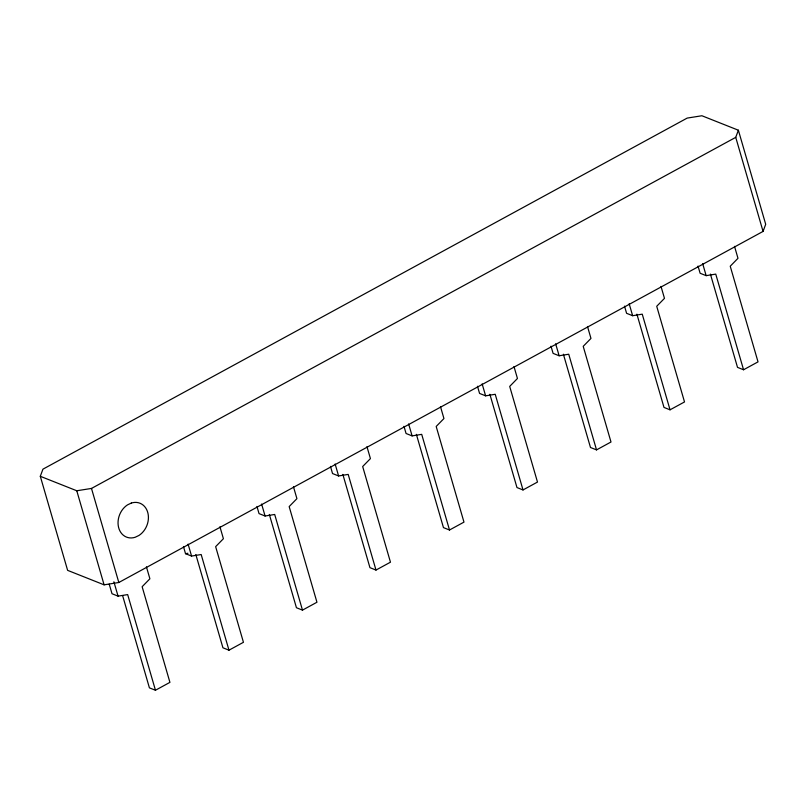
<?xml version="1.0" encoding="UTF-8"?>
<svg xmlns="http://www.w3.org/2000/svg" width="806" height="806" viewBox="0 0 806 806"><rect width="100%" height="100%" fill="white"/><g stroke="black" fill="none" stroke-linecap="round" stroke-linejoin="round"><path stroke-width="1.21" d="M40.3 476.296L42.94 469.163L687.175 118.089L701.905 115.752L738.377 130.219L765.7 224.29L763.06 231.413L118.825 582.496L104.095 584.834L67.623 570.356L40.3 476.296L76.772 490.763L91.491 488.436L735.737 137.352L738.377 130.219M122.663 595.785L149.412 687.85L155.457 690.248L169.925 682.36L142.138 586.708L149.896 578.789L146.42 566.83M195.828 554.528L222.93 647.792L228.975 650.19L243.442 642.301L215.645 546.649L223.403 538.72L219.937 526.771M269.345 514.46L296.437 607.724L302.482 610.132L316.949 602.243L289.163 506.581L296.92 498.662L293.444 486.703M342.852 474.402L369.944 567.666L375.989 570.064L390.467 562.185L362.67 466.523L370.428 458.604L366.952 446.645M416.37 434.343L443.461 527.608L449.506 530.005L463.974 522.117L436.187 426.465L443.945 418.546L440.469 406.587M489.877 394.285L516.968 487.549L523.013 489.947L537.491 482.059L509.694 386.406L517.452 378.488L513.976 366.529M563.384 354.217L590.486 447.491L596.531 449.889L610.998 442L583.212 346.338L590.969 338.419L587.493 326.47M636.901 314.159L663.993 407.423L670.038 409.821L684.516 401.942L656.719 306.28L664.476 298.361L661.001 286.402M710.408 274.1L737.51 367.365L743.555 369.763L758.023 361.874L730.236 266.222L737.984 258.303L734.518 246.344M698.026 266.081L700.112 273.254L706.157 275.652L715.758 274.111L743.555 369.763M624.509 306.139L626.594 313.312L632.639 315.71L642.251 314.169L670.038 409.821M551.002 346.197L553.087 353.371L559.132 355.768L568.734 354.227L596.531 449.889M477.484 386.255L479.57 393.429L485.615 395.837L495.227 394.285L523.013 489.947M403.977 426.324L406.063 433.497L412.108 435.895L421.709 434.353L449.506 530.005M330.46 466.382L332.546 473.555L338.591 475.953L348.202 474.412L375.989 570.064M256.953 506.44L259.038 513.613L265.083 516.011L274.695 514.47L302.482 610.132M183.446 546.498L185.521 553.672L187.929 553.289M185.521 553.672L191.566 556.069L201.178 554.528L228.975 650.19M109.233 584.169L112.014 593.74L118.059 596.138L127.67 594.596L155.457 690.248M735.737 137.352L763.06 231.413M702.681 263.693L706.157 275.652M629.164 303.751L632.639 315.71M555.656 343.819L559.132 355.768M482.139 383.878L485.615 395.837M408.632 423.936L412.108 435.895M335.125 463.994L338.591 475.953M261.607 504.052L265.083 516.011M188.1 544.121L191.566 556.069M91.491 488.436L118.825 582.496M113.888 581.791L118.059 596.138M76.772 490.763L104.095 584.834M131.328 503.055L127.489 504.888A18.226 14.659 -68.4 0 0 118.532 527.195A18.226 14.659 -68.4 0 0 135.136 537.28L138.975 535.446A18.226 14.659 -68.4 0 0 147.931 513.14A18.226 14.659 -68.4 0 0 131.328 503.055"/></g></svg>
